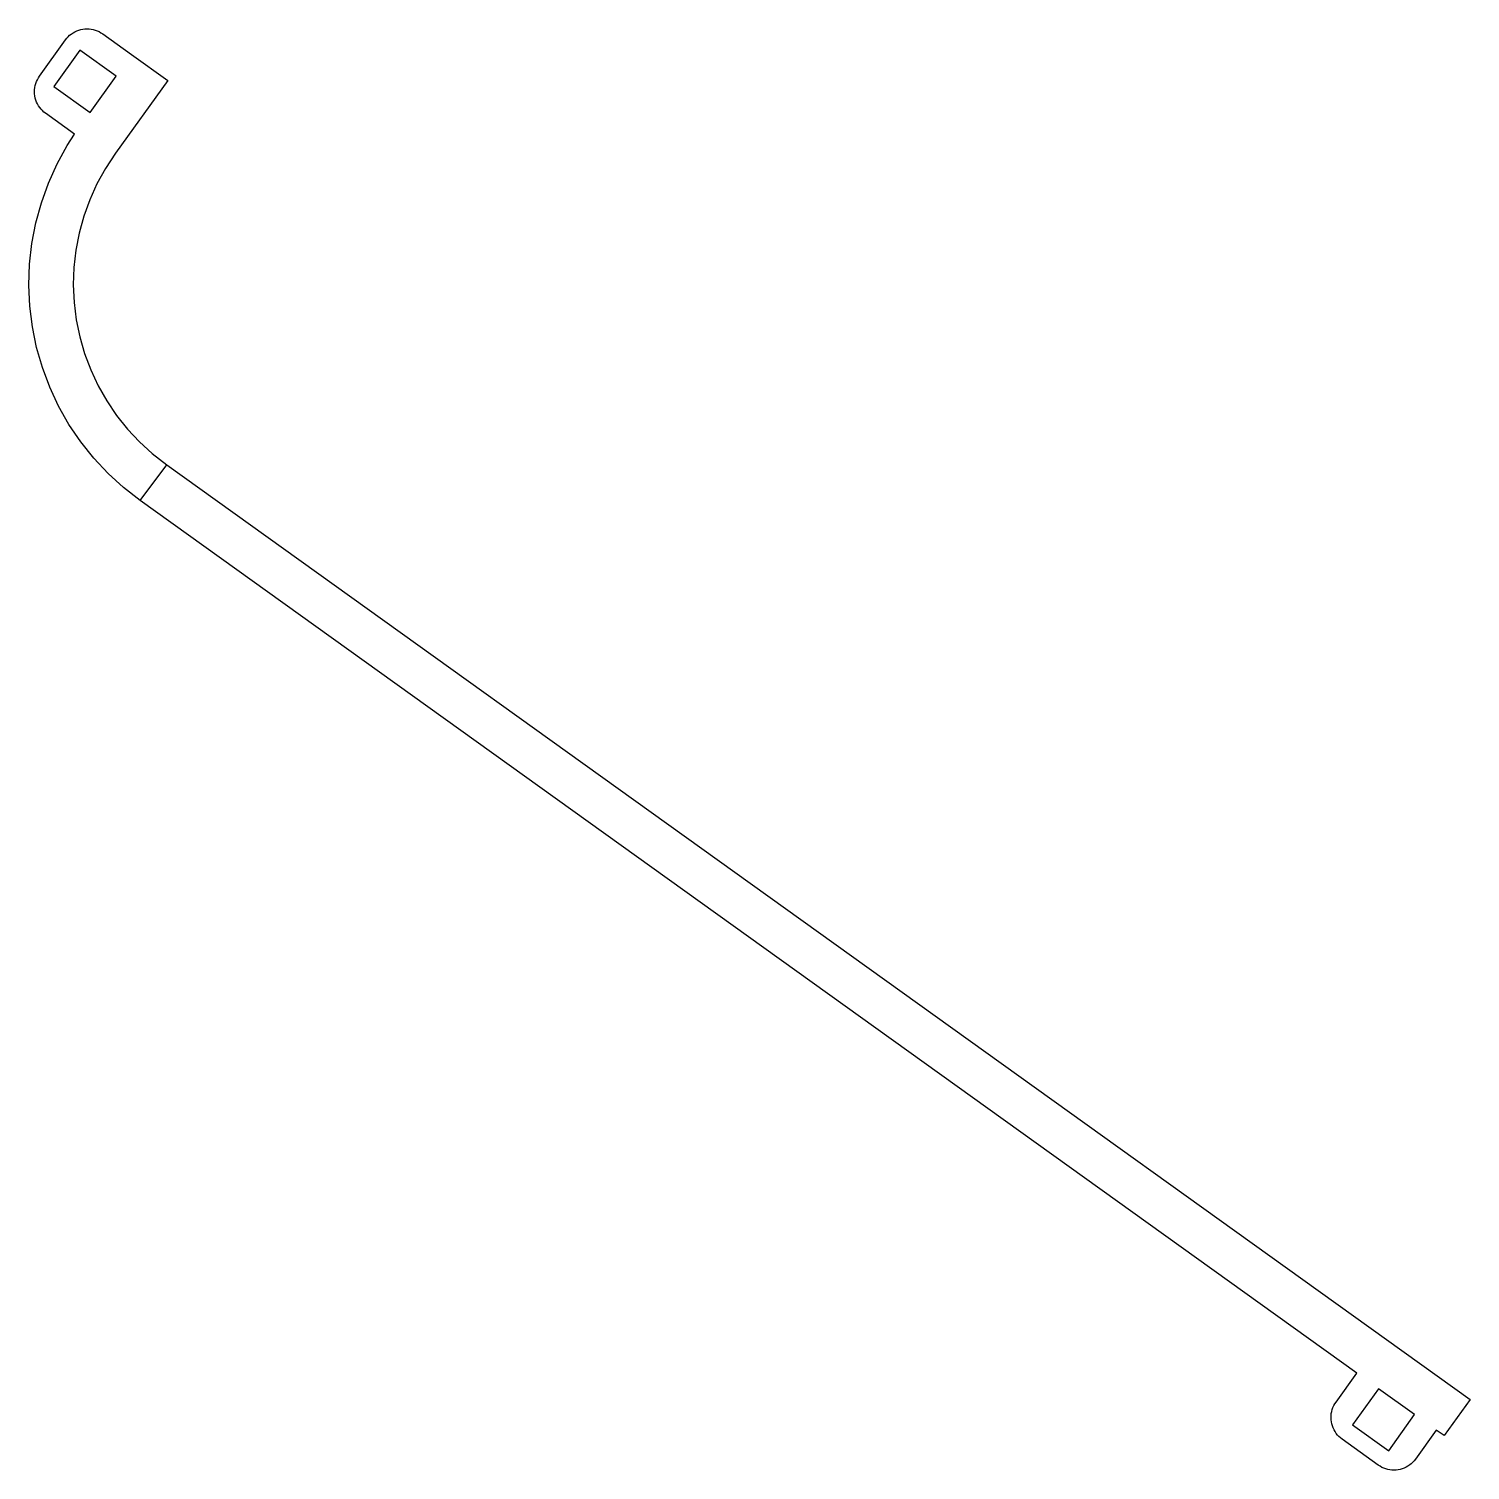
# Model space of a CAD drawing. Extents: x 5 to 815, y 5 to 815.
import ezdxf

# ---------------------------------------------------------------- set-up
doc = ezdxf.new("R2010")
doc.units = 0

msp = doc.modelspace()

# ---------------------------------------------------------------- linework, layer by layer
at = {"layer": 'Layer 1'}
for p, q in [((26.3034, 809.95), (27.0976, 810.82)), ((27.0976, 810.82), (27.9576, 811.625)), ((27.9576, 811.625), (28.8781, 812.36)), ((28.8781, 812.36), (29.8533, 813.02)), ((29.8533, 813.02), (30.8774, 813.602)), ((30.8774, 813.602), (31.944, 814.101)), ((31.944, 814.101), (33.0464, 814.516)), ((33.0464, 814.516), (34.1781, 814.842)), ((34.1781, 814.842), (35.3318, 815.079)), ((35.3318, 815.079), (36.5005, 815.225)), ((36.5005, 815.225), (37.6772, 815.278)), ((37.6772, 815.278), (38.8544, 815.239)), ((38.8544, 815.239), (40.0249, 815.108)), ((40.0249, 815.108), (41.1815, 814.885)), ((41.1815, 814.885), (42.3169, 814.573)), ((42.3169, 814.573), (43.4244, 814.172)), ((43.4244, 814.172), (44.4969, 813.685)), ((44.4969, 813.685), (45.5281, 813.116)), ((45.5281, 813.116), (46.5113, 812.468)), ((46.5113, 812.468), (62.764, 800.811)), ((11.0095, 788.707), (25.5799, 809.021)), ((33.7063, 803.193), (19.136, 782.879)), ((25.5799, 809.021), (26.3034, 809.95)), ((54.0209, 788.623), (33.7063, 803.193)), ((62.764, 800.811), (83.0787, 786.24)), ((9.30544, 785.62), (9.79193, 786.692)), ((9.79193, 786.692), (10.3612, 787.723)), ((10.3612, 787.723), (11.0095, 788.707)), ((39.4507, 768.309), (54.0209, 788.623)), ((83.0787, 786.24), (53.7054, 745.296)), ((8.19872, 779.873), (8.23779, 781.05)), ((8.25214, 778.696), (8.19872, 779.873)), ((8.23779, 781.05), (8.369, 782.22)), ((8.39774, 777.527), (8.25214, 778.696)), ((8.369, 782.22), (8.59177, 783.377)), ((8.59177, 783.377), (8.90453, 784.512)), ((8.90453, 784.512), (9.30544, 785.62)), ((19.136, 782.879), (39.4507, 768.309)), ((8.63456, 776.374), (8.39774, 777.527)), ((8.96117, 775.242), (8.63456, 776.374)), ((9.37558, 774.14), (8.96117, 775.242)), ((9.87519, 773.073), (9.37558, 774.14)), ((10.4569, 772.049), (9.87519, 773.073)), ((11.1173, 771.074), (10.4569, 772.049)), ((11.8521, 770.153), (11.1173, 771.074)), ((12.6568, 769.293), (11.8521, 770.153)), ((13.5266, 768.499), (12.6568, 769.293)), ((14.4559, 767.776), (13.5266, 768.499)), ((30.7078, 756.119), (14.4559, 767.776)), ((26.6251, 749.632), (30.7078, 756.119)), ((20.9331, 739.321), (26.6251, 749.632)), ((16.0674, 728.595), (20.9331, 739.321)), ((53.7054, 745.296), (48.0203, 736.7)), ((48.0203, 736.7), (43.2769, 728.108)), ((12.0586, 717.521), (16.0674, 728.595)), ((43.2769, 728.108), (39.2222, 719.17)), ((8.93076, 706.166), (12.0586, 717.521)), ((39.2222, 719.17), (35.8816, 709.941)), ((6.70361, 694.6), (8.93076, 706.166)), ((35.8816, 709.941), (33.275, 700.478)), ((33.275, 700.478), (31.4192, 690.84)), ((5.39067, 682.896), (6.70361, 694.6)), ((31.4192, 690.84), (30.3251, 681.087)), ((5, 671.124), (5.39067, 682.896)), ((30.3251, 681.087), (29.9996, 671.277)), ((5.5343, 659.359), (5, 671.124)), ((29.9996, 671.277), (30.4448, 661.472)), ((6.98996, 647.671), (5.5343, 659.359)), ((30.4448, 661.472), (31.6579, 651.733)), ((31.6579, 651.733), (33.6314, 642.118)), ((9.35824, 636.134), (6.98996, 647.671)), ((33.6314, 642.118), (36.3532, 632.688)), ((12.6243, 624.818), (9.35824, 636.134)), ((36.3532, 632.688), (39.8064, 623.5)), ((16.7683, 613.793), (12.6243, 624.818)), ((39.8064, 623.5), (43.9699, 614.612)), ((21.7643, 603.127), (16.7683, 613.793)), ((43.9699, 614.612), (48.8178, 606.078)), ((27.5819, 592.886), (21.7643, 603.127)), ((48.8178, 606.078), (54.3203, 597.951)), ((34.1849, 583.133), (27.5819, 592.886)), ((54.3203, 597.951), (60.4436, 590.28)), ((60.4436, 590.28), (67.1499, 583.114)), ((41.5328, 573.928), (34.1849, 583.133)), ((67.1499, 583.114), (74.3978, 576.495)), ((74.3978, 576.495), (82.5373, 570.177)), ((49.5803, 565.328), (41.5328, 573.928)), ((67.5712, 550.152), (82.5373, 570.177)), ((82.5373, 570.177), (815.278, 44.7303)), ((58.2778, 557.387), (49.5803, 565.328)), ((67.5712, 550.152), (58.2778, 557.387)), ((751.521, 59.5619), (67.5712, 550.152)), ((739.866, 43.3092), (751.521, 59.5619)), ((763.712, 50.8201), (749.143, 30.5041)), ((784.027, 36.2519), (763.712, 50.8201)), ((738.162, 40.2221), (738.649, 41.2948)), ((738.649, 41.2948), (739.218, 42.3257)), ((739.218, 42.3257), (739.866, 43.3092)), ((815.278, 44.7303), (800.709, 24.4142)), ((737.056, 34.4748), (737.095, 35.6519)), ((737.11, 33.2982), (737.056, 34.4748)), ((737.095, 35.6519), (737.226, 36.8225)), ((737.255, 32.1295), (737.11, 33.2982)), ((737.226, 36.8225), (737.448, 37.9792)), ((737.448, 37.9792), (737.761, 39.1145)), ((737.761, 39.1145), (738.162, 40.2221)), ((769.458, 15.9358), (784.027, 36.2519)), ((737.492, 30.9758), (737.255, 32.1295)), ((737.819, 29.8443), (737.492, 30.9758)), ((738.233, 28.7417), (737.819, 29.8443)), ((738.733, 27.6752), (738.233, 28.7417)), ((739.315, 26.6513), (738.733, 27.6752)), ((739.976, 25.676), (739.315, 26.6513)), ((740.71, 24.7555), (739.976, 25.676)), ((741.515, 23.8956), (740.71, 24.7555)), ((749.143, 30.5041), (769.458, 15.9358)), ((796.217, 27.5102), (784.561, 11.2579)), ((800.709, 24.4142), (796.217, 27.5102)), ((742.385, 23.1016), (741.515, 23.8956)), ((743.315, 22.3782), (742.385, 23.1016)), ((763.63, 7.80988), (743.315, 22.3782)), ((782.184, 8.65382), (781.264, 7.9189)), ((783.044, 9.45867), (782.184, 8.65382)), ((783.838, 10.3285), (783.044, 9.45867)), ((784.561, 11.2579), (783.838, 10.3285)), ((764.614, 7.16156), (763.63, 7.80988)), ((765.645, 6.59258), (764.614, 7.16156)), ((766.717, 6.10602), (765.645, 6.59258)), ((767.825, 5.70536), (766.717, 6.10602)), ((768.961, 5.39262), (767.825, 5.70536)), ((770.117, 5.17005), (768.961, 5.39262)), ((771.288, 5.03856), (770.117, 5.17005)), ((772.465, 5), (771.288, 5.03856)), ((773.641, 5.05346), (772.465, 5)), ((774.81, 5.19914), (773.641, 5.05346)), ((775.964, 5.43559), (774.81, 5.19914)), ((777.095, 5.76228), (775.964, 5.43559)), ((778.198, 6.17701), (777.095, 5.76228)), ((779.264, 6.67668), (778.198, 6.17701)), ((780.288, 7.25854), (779.264, 6.67668)), ((781.264, 7.9189), (780.288, 7.25854))]:
    msp.add_line(p, q, dxfattribs=at)

doc.saveas('drawing.dxf')
